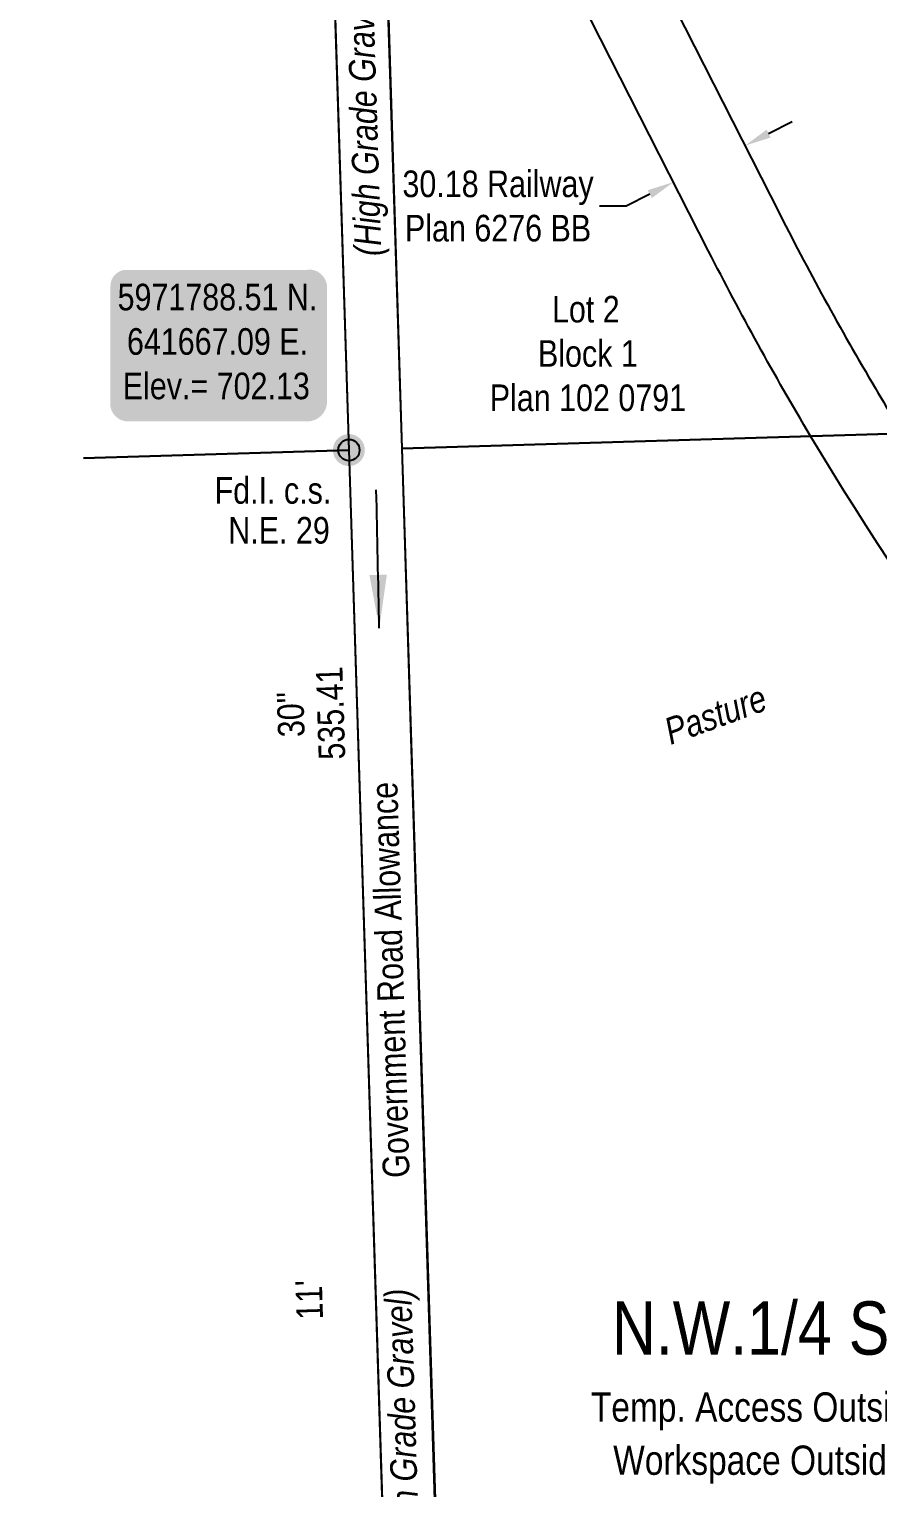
# Model space of a CAD drawing. Extents: x 634962 to 644935, y 5969185 to 5972988.
# Drawn here: x 641547 to 641866, y 5971398 to 5971947 of the extents above; entities that cross this region are included whole.
import ezdxf
from ezdxf.enums import TextEntityAlignment as Align

# ---------------------------------------------------------------- set-up
doc = ezdxf.new("R2010")
doc.units = 0
doc.header["$LTSCALE"] = 5
doc.header["$PDSIZE"] = 0.5
doc.linetypes.add('foc-TOPO', pattern=[1, 0.2, -0.8])
doc.layers.get('Defpoints').update_dxf_attribs({"color": 9})
for name, color, linetype in [('AS-POWER-OH-ATCO PIPELINES', 241, 'foc-OHPOWER'), ('C-SYMBOL', 7, 'Continuous'), ('DETAIL-T', 7, 'Continuous'), ('L-AREAREQUIRED', 7, 'Continuous'), ('L-AREAWORK', 5, 'Continuous'), ('L-BD', 7, 'Continuous'), ('L-MON', 1, 'Continuous'), ('L-ROAD-T', 7, 'Continuous'), ('L-SEC', 7, 'Continuous'), ('L-TITLEDB', 4, 'Continuous'), ('L-TITLEDB-T', 4, 'Continuous'), ('T-ACCESS POINTS', 170, 'Continuous'), ('T-GENERAL', 48, 'foc-TOPO')]:
    doc.layers.add(name, color=color, linetype=linetype)
doc.layers.add('AS-TELUS-ATCO PIPELINES', color=7, linetype='foc-TEL', lineweight=9, true_color=0xff9c38)
doc.layers.add('T-TEXT', color=48, linetype='Continuous', lineweight=18)
doc.styles.add('100L', font='ARIALN.TTF', dxfattribs={"height": 11})
doc.styles.add('175L', font='ARIALN.TTF', dxfattribs={"height": 20})
doc.styles.add('18', font='ARIALN.TTF', dxfattribs={"height": 18})
doc.styles.add('80', font='ARIALN.TTF', dxfattribs={"height": 10})
doc.styles.add('80CG', font='ARIALN.TTF', dxfattribs={"height": 10})
doc.styles.add('80L', font='ARIALN.TTF', dxfattribs={"height": 10})
doc.styles.add('80LS', font='ARIALNI.TTF', dxfattribs={"height": 10})
doc.styles.add('foc-LtypeFont', font='ARIALN.TTF', dxfattribs={"height": 7.35})
doc.linetypes.add('foc-OHPOWER', pattern='A,10,-1,["O/P",foc-LtypeFont,S=0.2,R=0,X=-0.5,Y=-0.75],-3.25', length=14.25)
doc.linetypes.add('foc-TEL', pattern='A,2,-1,["T",foc-LtypeFont,S=0.2,R=0,X=-0.425,Y=-0.75],-1.24,8', length=12.24)
doc.linetypes.add('foc-TEL-NOLINE', pattern='A,0,-2,["T",foc-LtypeFont,S=0.2,R=0,X=-0.425,Y=-0.75],-10.24', length=12.24)
doc.dimstyles.new('Compass 5 000', dxfattribs={"dimscale": 5, "dimtxt": 9, "dimasz": 2, "dimexe": 0.2, "dimexo": 0.0625, "dimgap": 0.5, "dimtad": 0, "dimtih": 1, "dimtoh": 1, "dimzin": 0, "dimdsep": 46, "dimtxsty": '80CG', "dimcen": 0.1, "dimse1": 1, "dimse2": 1, "dimclrd": 256, "dimclrt": 256, "dimaunit": 1, "dimadec": 4, "dimazin": 0, "dimtfac": 0.06, "dimtofl": 0, "dimtmove": 0, "dimatfit": 1, "dimfxl": 0.2, "dimtolj": 1, "dimtzin": 0, "dimlwd": -1, "dimarcsym": 0})
doc.dimstyles.new('Compass Frac 10 000', dxfattribs={"dimscale": 10, "dimtxt": 18, "dimasz": 2, "dimexe": 0.2, "dimexo": 0.0625, "dimgap": 0.5, "dimtad": 0, "dimdec": 0, "dimzin": 0, "dimdsep": 46, "dimtxsty": '18', "dimcen": 0.1, "dimse1": 1, "dimse2": 1, "dimclrd": 256, "dimclrt": 256, "dimaunit": 1, "dimadec": 4, "dimazin": 0, "dimtfac": 0.06, "dimtdec": 0, "dimtofl": 0, "dimtmove": 0, "dimatfit": 1, "dimfxl": 0.2, "dimtolj": 1, "dimtzin": 0, "dimlwd": -1, "dimarcsym": 0})

# ---------------------------------------------------------------- blocks, each defined once
blk = doc.blocks.new('fdia')
at = {"color": 255, "const_width": 1}
blk.add_lwpolyline([(-0.5, 0, 1), (0.5, 0, 1)], format="xyb", close=True, dxfattribs=at)
blk = doc.blocks.new('Fdiaa')
blk.add_blockref('fdia', (0, 0))
blk = doc.blocks.new('fdib')
at = {"color": 1, "const_width": 1.6}
blk.add_lwpolyline([(-0.4, 0, 1), (0.4, 0, 1)], format="xyb", close=True, dxfattribs=at)
at = {"color": 1}
blk.add_circle((0, 0), 0.8, dxfattribs=at)
blk = doc.blocks.new('Fdibb')
blk.add_blockref('fdib', (0, 0))
blk = doc.blocks.new('fdicc')
for name in ['Fdibb', 'Fdiaa']:
    blk.add_blockref(name, (0, 0))
blk = doc.blocks.new('FDI')
blk.add_blockref('fdicc', (0, 0))
blk = doc.blocks.new('*U390')
h = blk.add_hatch(color=254)
edge = h.paths.add_edge_path()
edge.add_line((-34, -28.5), (34, -28.5))
edge.add_arc((34, -22.5), 6, 270, 360)
edge.add_line((40, -22.5), (40, 21))
edge.add_arc((34, 21), 6, 0, 90)
edge.add_line((34, 27), (-34, 27))
edge.add_arc((-34, 21), 6, 90, 180)
edge.add_line((-40, 21), (-40, -22.5))
edge.add_arc((-34, -22.5), 6, 180, 270)
at = {"color": 1, "flags": 128}
blk.add_lwpolyline([(-34, -28.5, 3, 3, 0), (34, -28.5, 3, 3, 0.414214), (40, -22.5, 3, 3, 0), (40, 21, 3, 0, 0.414214), (34, 27, 0, 0, 0), (-34, 27, 0, 0, 0.414214), (-40, 21, 0, 0, 0), (-40, -22.5, 0, 3, 0.414214)], format="xyseb", close=True, dxfattribs=at)
blk.add_lwpolyline([(-13.07, -14.63, 0, 10, 0), (0, 0, 5, 5, 0)], format="xyseb", dxfattribs=at)
at = {"color": 1, "style": '80'}
blk.add_attdef('ENTER_TEXT_001', (-35.99, -5), '', height=10, dxfattribs=at)
blk = doc.blocks.new('*D410')
at = {"layer": 'Defpoints', "color": 0, "transparency": 16777216}
for p in [(641787.05, 5971960.05), (641760.18, 5971946.37), (641789.24, 5971889.29)]:
    blk.add_point(p, dxfattribs=at)
at = {"layer": 'L-TITLEDB-T', "transparency": 16777216}
for p, q in [((641825.02, 5971907.51), (641833.93, 5971912.04)), ((641780.33, 5971884.75), (641771.42, 5971880.22)), ((641771.42, 5971880.22), (641761.42, 5971880.22))]:
    blk.add_line(p, q, dxfattribs=at)
for points in [[(641824.27, 5971908.99), (641825.78, 5971906.02), (641816.11, 5971902.97)], [(641779.57, 5971886.24), (641781.09, 5971883.27), (641789.24, 5971889.29)]]:
    blk.add_solid(points, dxfattribs=at)
at = {"layer": 'L-TITLEDB-T', "transparency": 16777216, "insert": (641723.22, 5971880.22), "char_height": 10, "attachment_point": 5, "style": '80CG'}
blk.add_mtext('\\A1;30.18 Railway\\PPlan 6276 BB', dxfattribs=at)

msp = doc.modelspace()

# ---------------------------------------------------------------- linework, layer by layer
at = {"layer": 'AS-POWER-OH-ATCO PIPELINES', "linetype": 'foc-OHPOWER', "flags": 128}
msp.add_lwpolyline([(641674.555, 5972181.047), (641682.343, 5972165.775), (641829.327, 5971876.988, 0.0166797), (641866.307, 5971809.87, 0.0032712), (641874.025, 5971796.982, 0.0005444), (641875.325, 5971794.845, 0.050244), (642015.42, 5971612.068), (643085.555, 5970471.647), (643112.556, 5970444.13), (643136.644, 5970421.546), (643158.781, 5970402.254)], format="xyb", dxfattribs=at)
at = {"layer": 'AS-POWER-OH-ATCO PIPELINES'}
msp.add_lwpolyline([(641711.542, 5971002.157), (641687.201, 5971789.115), (641676.806, 5972110.151), (641674.555, 5972181.047)], dxfattribs=at)
at = {"layer": 'AS-TELUS-ATCO PIPELINES', "linetype": 'foc-TEL-NOLINE', "flags": 128}
msp.add_lwpolyline([(641698.098, 5970806.651), (641692.54, 5970982.38), (641667.094, 5971788.508), (641653.101, 5972223.151), (641546.783, 5972432.447)], dxfattribs=at)
msp.add_lwpolyline([(641674.555, 5972181.047), (641682.343, 5972165.775), (641829.327, 5971876.988, 0.0166797), (641866.307, 5971809.87, 0.0032712), (641874.025, 5971796.982, 0.0005444), (641875.325, 5971794.845, 0.050244), (642015.42, 5971612.068)], format="xyb", dxfattribs=at)
at = {"layer": 'L-SEC'}
for p, q in [((641654.42, 5972190.58), (641667.094, 5971788.508)), ((641687.197, 5971789.114), (641674.523, 5972191.183)), ((641687.197, 5971789.114), (642089.476, 5971801.229)), ((642089.476, 5971801.229), (641687.197, 5971789.114)), ((641567.209, 5971785.418), (641667.094, 5971788.508)), ((641667.094, 5971788.508), (641567.209, 5971785.418)), ((641667.094, 5971788.508), (641679.817, 5971385.444)), ((641699.919, 5971386.081), (641687.197, 5971789.114))]:
    msp.add_line(p, q, dxfattribs=at)
at = {"layer": 'L-TITLEDB'}
msp.add_lwpolyline([(643345.761, 5970249.184, -0.0985904), (643063.54, 5970450.971), (642577.027, 5970969.94), (642566.764, 5970980.873), (642538.819, 5971010.646), (642517.007, 5971009.917), (642516.226, 5971034.714), (642514.617, 5971036.428), (642504.189, 5971047.538), (641993.448, 5971591.445, -0.0539029), (641840.804, 5971793.79, -0.0168429), (641802.462, 5971863.323), (641676.806, 5972110.151), (641674.555, 5972181.047), (641682.343, 5972165.775), (641829.327, 5971876.988, 0.0166816), (641866.307, 5971809.87, 0.0032712), (641874.025, 5971796.982, 0.0005444), (641875.325, 5971794.845, 0.050244), (642015.42, 5971612.068), (643085.556, 5970471.647, 0.0942242), (643344.7, 5970282.919)], format="xyb", close=True, dxfattribs=at)
msp.add_lwpolyline([(641682.342, 5972165.775), (641829.327, 5971876.988, 0.0166797), (641866.307, 5971809.871, 0.0032712), (641874.024, 5971796.982, 0.000534), (641875.325, 5971794.845), (641928.442, 5971796.458, 0.0442421), (642048.704, 5971643.311), (642397.143, 5971272.395), (642512.613, 5971149.409), (642559.515, 5971099.441), (642569.943, 5971088.333), (642622.023, 5971032.847), (642632.286, 5971021.913), (642639.7, 5971014.015), (642772.371, 5970872.514), (643067.876, 5970557.378, 0.0924396), (643342.408, 5970355.835)], format="xyb", dxfattribs=at)

# ---------------------------------------------------------------- block references
at = {"layer": 'DETAIL-T', "color": 2}
ref = msp.add_blockref('*U390', (641617.382, 5971829.28), dxfattribs=at)
ref.add_attrib('ENTER_TEXT_001', '5971788.51 N.', (641580.062, 5971841.052), dxfattribs={"layer": '0', "color": 1, "height": 10, "style": '80'})
ref.add_attrib('ENTER_TEXT_002', '641667.09 E.', (641583.586, 5971824.344), dxfattribs={"layer": '0', "color": 1, "height": 10, "style": '80'})
ref.add_attrib('ENTER_TEXT_003', 'Elev.= 702.13', (641582.007, 5971807.637), dxfattribs={"layer": '0', "color": 1, "height": 10, "style": '80'})
at = {"layer": 'L-MON', "xscale": 5, "yscale": 5, "zscale": 5}
msp.add_blockref('FDI', (641667.094, 5971788.508), dxfattribs=at)

# ---------------------------------------------------------------- texts
at = {"layer": 'C-SYMBOL', "color": 3, "style": '175L'}
msp.add_text('N.W.1/4 Sec. 28-56-6-W.5M.', height=20, dxfattribs=at).set_placement((641913.107, 5971442.372), align=Align.BOTTOM_CENTER)
at = {"layer": 'L-AREAREQUIRED', "color": 5, "style": '100L'}
msp.add_text('Temp. Access Outside ATCO R/W = 1.704 ha  4.21 Ac.', height=11, dxfattribs=at).set_placement((641913.107, 5971419.872), align=Align.BOTTOM_CENTER)
at = {"layer": 'L-AREAWORK', "color": 5, "style": '100L'}
msp.add_text('Workspace Outside ATCO R/W = 0.092 ha  0.23 Ac.', height=11, dxfattribs=at).set_placement((641913.107, 5971399.872), align=Align.BOTTOM_CENTER)
at = {"layer": 'L-BD', "color": 4, "style": '80L'}
for s, p in [('535.41', (641660.188, 5971689.586)), ("30''", (641645.199, 5971689.114)), ("11'", (641652.149, 5971468.944))]:
    msp.add_text(s, height=9.9974, rotation=91.8024, dxfattribs=at).set_placement(p, align=Align.MIDDLE)
at = {"layer": 'L-ROAD-T', "style": '80L'}
msp.add_text('Government Road Allowance', height=9.99744, rotation=91.78859, dxfattribs=at).set_placement((641682.614, 5971589.277), align=Align.MIDDLE_CENTER)
at = {"layer": 'T-GENERAL', "insert": (641799.226, 5971692.263), "char_height": 9.99744, "attachment_point": 1, "rotation": 20, "style": '80L'}
msp.add_mtext_dynamic_manual_height_columns('\\pi-15.387;{\\fArial Narrow|b0|i1|c0|p34;Pasture}', width=7.85945, gutter_width=50.003, heights=[0], dxfattribs=at)
at = {"layer": 'T-TEXT', "style": '80LS'}
for p in [(641672.721, 5971912.943), (641687.156, 5971421.651)]:
    msp.add_text('(High Grade Gravel)', height=9.99744, rotation=91.78859, dxfattribs=at).set_placement(p, align=Align.MIDDLE_CENTER)

# ---------------------------------------------------------------- leaders
at = {"layer": 'T-ACCESS POINTS', "path_type": 1}
msp.add_leader([(641678.534, 5971721.588), (641677.406, 5971773.603)], dimstyle='Compass Frac 10 000', override={"dimgap": 0.5, "dimtad": 0}, dxfattribs=at)

# ---------------------------------------------------------------- next in the draw order: texts
at = {"layer": 'L-MON', "insert": (641615.491, 5971778.331), "char_height": 9.9964, "attachment_point": 1, "line_spacing_factor": 0.9, "style": '80L', "bg_fill": 2}
msp.add_mtext_dynamic_manual_height_columns('\\pi1.0725;Fd.I. c.s.\\P\\pi6.2343;N.E. 29', width=43.05595, gutter_width=50.013, heights=[0], dxfattribs=at)
at = {"layer": 'L-TITLEDB-T', "insert": (641717.882, 5971846.49), "char_height": 9.99424, "attachment_point": 1, "style": '80L', "bg_fill": 2}
msp.add_mtext_dynamic_manual_height_columns('\\pi25.639;Lot 2\\P\\pi20.369;Block 1\\P\\pi2.235;Plan 102 0791', width=75.32283, gutter_width=50.013, heights=[0], dxfattribs=at)

# ---------------------------------------------------------------- next in the draw order: dimensions: what is measured, and where the dimension line sits
at = {"layer": 'L-TITLEDB-T', "color": 5}
dim = msp.add_linear_dim(base=(641789.242, 5971889.291), p1=(641787.051, 5971960.05), p2=(641760.183, 5971946.372), angle=206.9799, text='30.18 Railway\\PPlan 6276 BB', dimstyle='Compass 5 000', dxfattribs=at)
dim.commit()
dim.dimension.update_dxf_attribs({"geometry": '*D410', "text_midpoint": (641723.223, 5971880.217), "dimtype": 161})

doc.saveas('drawing.dxf')
